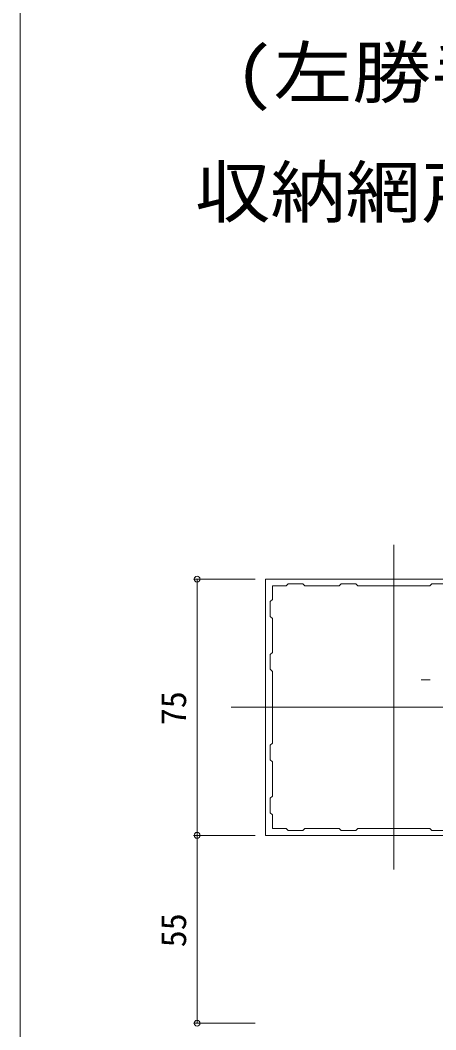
# Model space of a CAD drawing. Units: millimetres, scale not verified. Extents: x -1682 to -296, y -1188 to 1056.
# Drawn here: x -1682 to -1560.5, y -139.8 to 155.7 of the extents above; entities that cross this region are included whole.
import ezdxf
from ezdxf.enums import TextEntityAlignment as Align

# ---------------------------------------------------------------- set-up
doc = ezdxf.new("R2010")
doc.units = ezdxf.units.MM
doc.header["$LTSCALE"] = 4
doc.linetypes.add('CHAIN2', pattern=[12, 9, -1, 1, -1])
doc.layers.add('0-1_USER1', color=3, linetype='Continuous')
for name, color, linetype, lineweight in [('0-2_YKK_ZWAK', 7, 'Continuous', 9), ('0-3_YKK_11', 7, 'Continuous', 9), ('0-5_YKK_12', 2, 'Continuous', 9), ('0-6_YKK_13', 4, 'Continuous', 9), ('0-7_YKK_D', 6, 'Continuous', 9)]:
    doc.layers.add(name, color=color, linetype=linetype, lineweight=lineweight)
doc.styles.add('ＭＳ ゴシック', font='')
doc.styles.get('ＭＳ ゴシック').set_extended_font_data('MS Gothic')

msp = doc.modelspace()

# ---------------------------------------------------------------- linework, layer by layer
at = {"layer": '0-2_YKK_ZWAK'}
msp.add_line((-1682, -1188), (-1682, 996), dxfattribs=at)
at = {"layer": '0-3_YKK_11'}
for p, q in [((-1610.312, -7.9), (-1610.312, -82.9)), ((-1535.312, -7.9), (-1610.312, -7.9)), ((-1608.312, -9.9), (-1608.312, -13.9)), ((-1604.312, -9.9), (-1608.312, -9.9)), ((-1603.712, -9.3), (-1604.312, -9.9)), ((-1599.412, -9.3), (-1603.712, -9.3)), ((-1598.812, -9.9), (-1599.412, -9.3)), ((-1588.812, -9.9), (-1598.812, -9.9)), ((-1588.212, -9.3), (-1588.812, -9.9)), ((-1583.912, -9.3), (-1588.212, -9.3)), ((-1583.312, -9.9), (-1583.912, -9.3)), ((-1562.312, -9.9), (-1583.312, -9.9)), ((-1562.312, -9.9), (-1583.312, -9.9)), ((-1561.712, -9.3), (-1562.312, -9.9)), ((-1557.412, -9.3), (-1561.712, -9.3)), ((-1608.312, -13.9), (-1608.912, -14.5)), ((-1608.912, -14.5), (-1608.912, -18.8)), ((-1608.912, -18.8), (-1608.312, -19.4)), ((-1608.312, -19.4), (-1608.312, -29.4)), ((-1608.312, -29.4), (-1608.912, -30)), ((-1608.912, -30), (-1608.912, -34.3)), ((-1608.912, -34.3), (-1608.312, -34.9)), ((-1608.312, -34.9), (-1608.312, -55.9)), ((-1608.312, -55.9), (-1608.912, -56.5)), ((-1608.912, -56.5), (-1608.912, -60.8)), ((-1608.912, -60.8), (-1608.312, -61.4)), ((-1608.312, -61.4), (-1608.312, -71.4)), ((-1608.312, -71.4), (-1608.912, -72)), ((-1608.912, -72), (-1608.912, -76.3)), ((-1608.912, -76.3), (-1608.312, -76.9)), ((-1608.312, -76.9), (-1608.312, -80.9)), ((-1608.312, -80.9), (-1604.312, -80.9)), ((-1604.312, -80.9), (-1603.712, -81.5)), ((-1603.712, -81.5), (-1599.412, -81.5)), ((-1599.412, -81.5), (-1598.812, -80.9)), ((-1598.812, -80.9), (-1588.812, -80.9)), ((-1588.812, -80.9), (-1588.212, -81.5)), ((-1588.212, -81.5), (-1583.912, -81.5)), ((-1583.912, -81.5), (-1583.312, -80.9)), ((-1583.312, -80.9), (-1562.312, -80.9)), ((-1562.312, -80.9), (-1561.712, -81.5)), ((-1561.712, -81.5), (-1557.412, -81.5)), ((-1610.312, -82.9), (-1535.312, -82.9))]:
    msp.add_line(p, q, dxfattribs=at)
at = {"layer": '0-5_YKK_12'}
for p, q in [((-1572.812, 2.1), (-1572.812, -92.9)), ((-480.312, -45.4), (-1620.312, -45.4))]:
    msp.add_line(p, q, dxfattribs=at)
at = {"layer": '0-6_YKK_13', "linetype": 'CHAIN2'}
msp.add_line((-1522.209, -37.37), (-1564.809, -37.37), dxfattribs=at)
at = {"layer": '0-7_YKK_D'}
for p, q in [((-1613.312, -7.9), (-1631.312, -7.9)), ((-1630.312, -7.9), (-1630.312, -82.9)), ((-1613.312, -82.9), (-1631.312, -82.9)), ((-1613.312, -82.9), (-1631.312, -82.9)), ((-1630.312, -82.9), (-1630.312, -137.899)), ((-1613.312, -137.899), (-1631.312, -137.899))]:
    msp.add_line(p, q, dxfattribs=at)
for centre in [(-1630.312, -7.9), (-1630.312, -82.9), (-1630.312, -82.9), (-1630.312, -137.899)]:
    msp.add_circle(centre, 0.85, dxfattribs=at)

# ---------------------------------------------------------------- texts
at = {"layer": '0-1_USER1', "style": 'ＭＳ ゴシック'}
for s, width, p in [(' (左勝手)', 1.15, (-1630.891, 128.633)), ('収納網戸\u3000両引き', 1.1, (-1630.891, 93.633))]:
    msp.add_text(s, height=14.66, dxfattribs=dict(at, width=width)).set_placement(p, align=Align.BOTTOM_LEFT)
at = {"layer": '0-7_YKK_D', "color": 4, "style": 'ＭＳ ゴシック'}
for s, p in [('75', (-1631.312, -50.68)), ('55', (-1631.312, -115.679))]:
    msp.add_text(s, height=7.331, rotation=90, dxfattribs=at).set_placement(p, align=Align.BOTTOM_LEFT)

doc.saveas('drawing.dxf')
